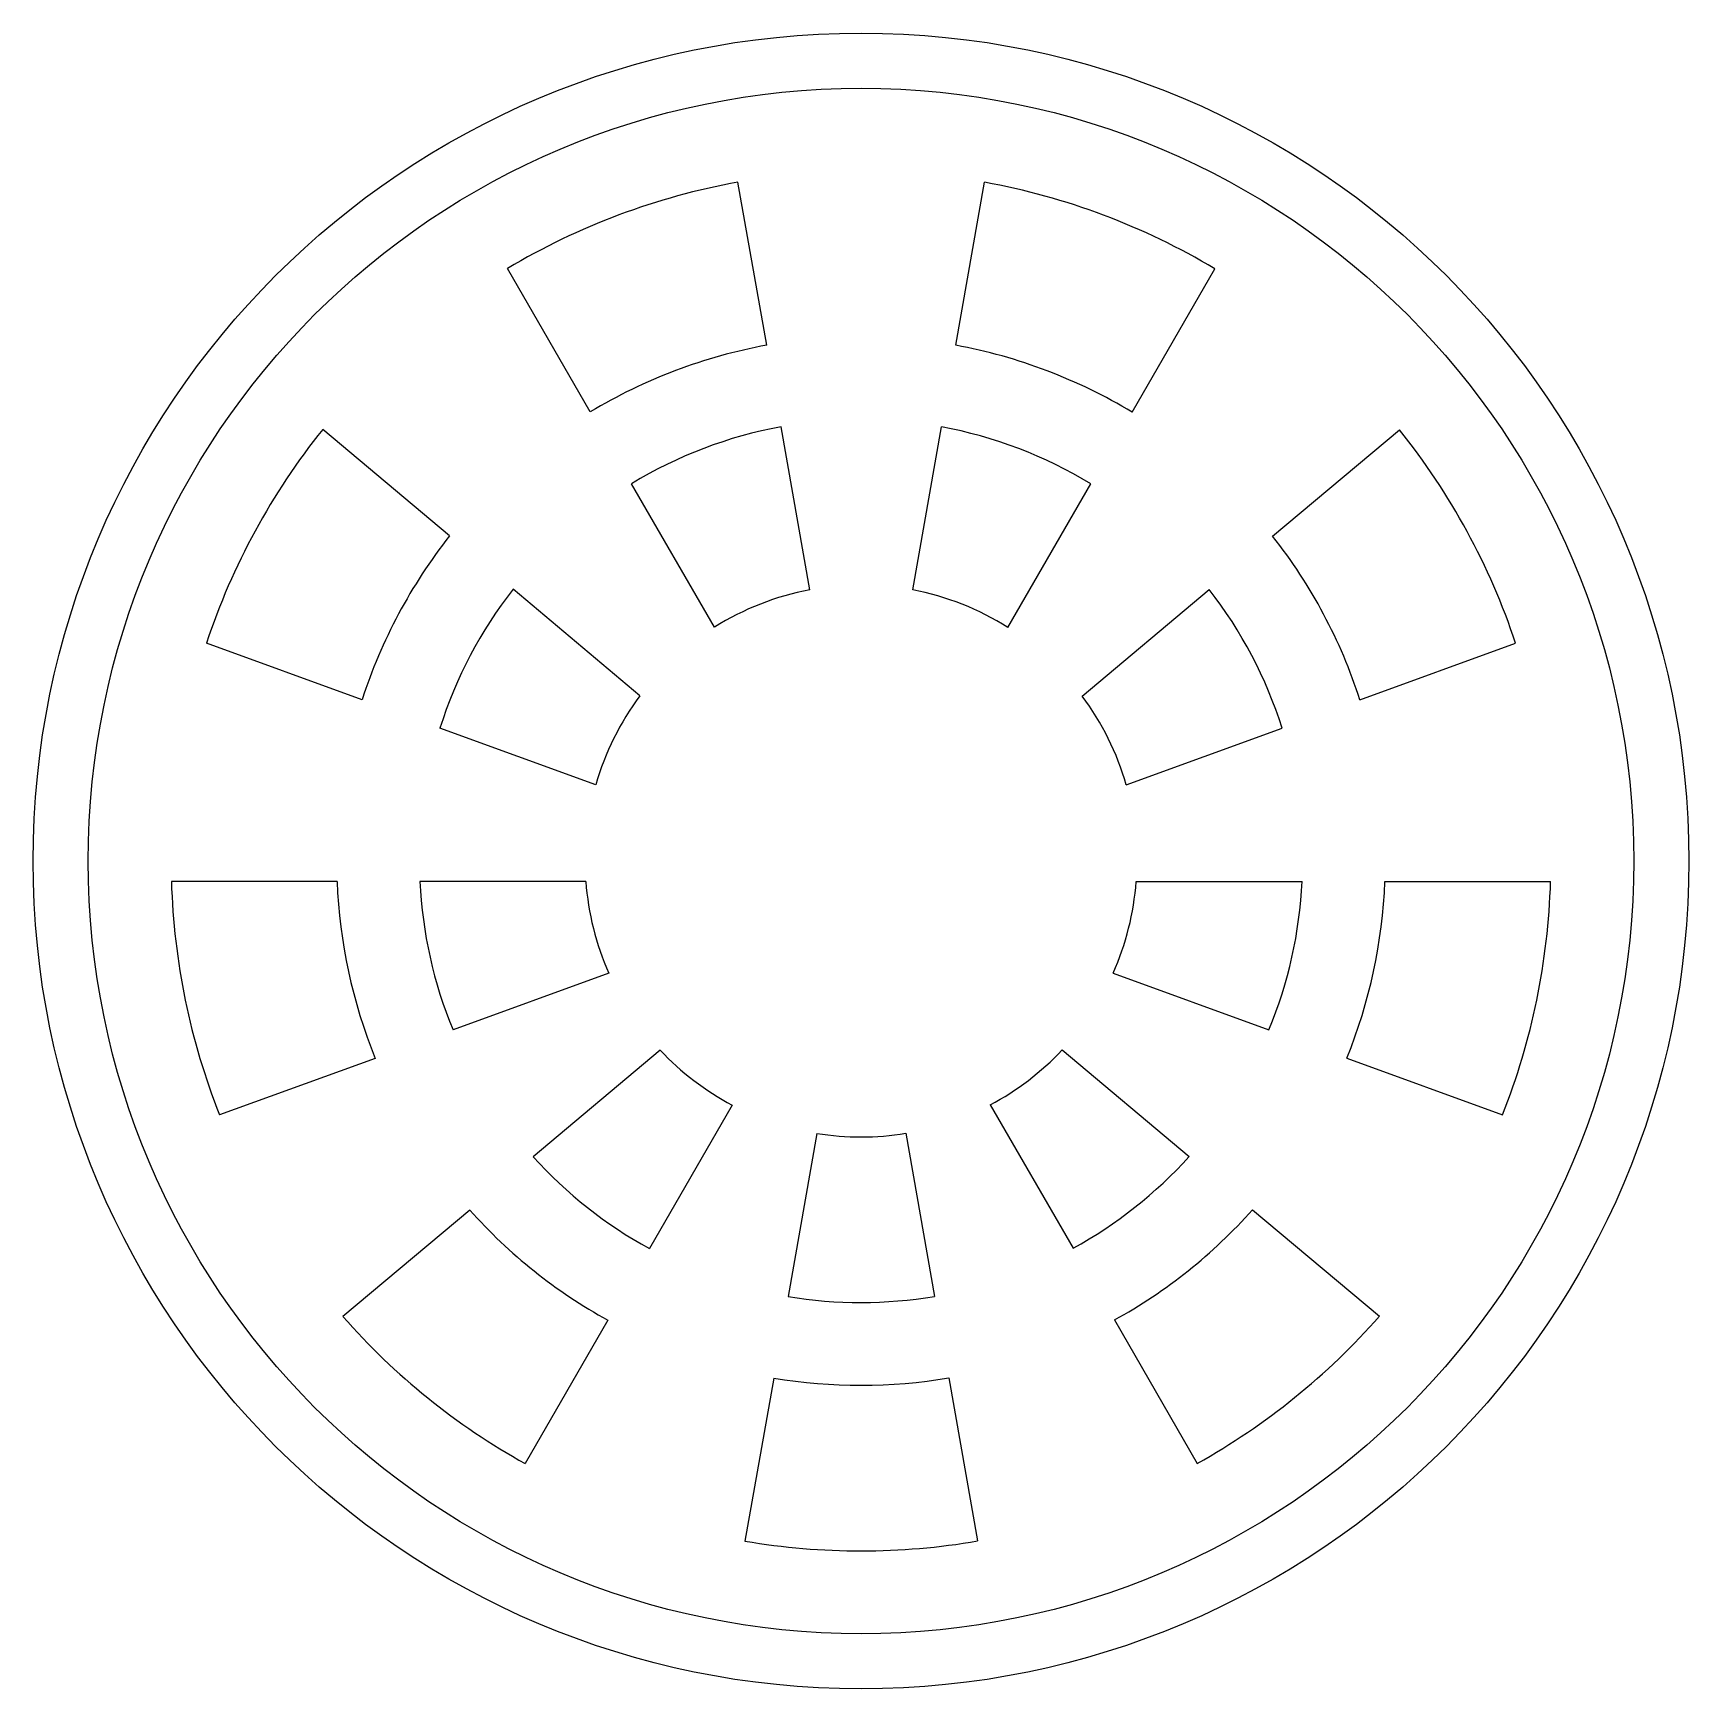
# Model space of a CAD drawing. Header units: millimetres. Extents: x 2741.12 to 2741.22, y 1355.756 to 1355.856.
import ezdxf

# ---------------------------------------------------------------- set-up
doc = ezdxf.new("R2010")
doc.units = ezdxf.units.MM

msp = doc.modelspace()

# ---------------------------------------------------------------- linework, layer by layer
for p, q in [((2741.164459436744, 1355.837578913587), (2741.162722929208, 1355.847427137205)), ((2741.175878893918, 1355.837572999162), (2741.177615410704, 1355.847421275236)), ((2741.153800794834, 1355.833546228936), (2741.148800106911, 1355.84220767449)), ((2741.186529970882, 1355.833531319755), (2741.191530726267, 1355.842192882158)), ((2741.145304864786, 1355.826058539397), (2741.137641884209, 1355.832488543574)), ((2741.16706425601, 1355.822806249439), (2741.165327697757, 1355.832654760689)), ((2741.173274039963, 1355.822800138284), (2741.175010625679, 1355.832648805282)), ((2741.195014473559, 1355.826041727877), (2741.202677571742, 1355.832471830736)), ((2741.161303375517, 1355.820551378004), (2741.156301332335, 1355.829215170939)), ((2741.179027137013, 1355.820536030293), (2741.184029380664, 1355.829200170448)), ((2741.156805050636, 1355.816408737692), (2741.14913706891, 1355.82284293833)), ((2741.183513845866, 1355.816391555421), (2741.191182177505, 1355.822826049671)), ((2741.140021261029, 1355.816167606022), (2741.13061959129, 1355.81958953396)), ((2741.200288309326, 1355.816156758551), (2741.209690073276, 1355.819578720779)), ((2741.154134463284, 1355.811030820491), (2741.144723431568, 1355.814456155909)), ((2741.186174752785, 1355.811019844071), (2741.195586065121, 1355.814445281627)), ((2741.138510412271, 1355.805194476443), (2741.128504638356, 1355.805194476443)), ((2741.153532098856, 1355.805194476443), (2741.143514925303, 1355.805194476443)), ((2741.186773967494, 1355.805194476443), (2741.196791141046, 1355.805194476443)), ((2741.201795654078, 1355.805194476443), (2741.211801427993, 1355.805194476443)), ((2741.216803386417, 1355.805194476443), (2741.216836693603, 1355.805194476443)), ((2741.154928296151, 1355.79964706393), (2741.145516983815, 1355.796221626374)), ((2741.185382412881, 1355.799657496956), (2741.194793444597, 1355.796232161538)), ((2741.158021061046, 1355.795000569081), (2741.150352729408, 1355.788566074832)), ((2741.182299698603, 1355.795016187986), (2741.18996768033, 1355.788581987347)), ((2741.14081473961, 1355.794510149449), (2741.131412975659, 1355.791088187222)), ((2741.199495615136, 1355.794520711425), (2741.208897284875, 1355.791098783487)), ((2741.162372432122, 1355.791689235238), (2741.157370188471, 1355.783025095083)), ((2741.177959148825, 1355.791702732396), (2741.182961192008, 1355.783038939462)), ((2741.167486321689, 1355.789976356855), (2741.165749735973, 1355.780127689858)), ((2741.172852120739, 1355.789981637429), (2741.174588678992, 1355.780133126179)), ((2741.146520433354, 1355.785350396626), (2741.138857335171, 1355.778920293767)), ((2741.193799884454, 1355.78536638628), (2741.201462865031, 1355.778936382104)), ((2741.154869598253, 1355.778693945776), (2741.149868842868, 1355.770032383373)), ((2741.185461729508, 1355.778707881464), (2741.190462417431, 1355.77004643591)), ((2741.164881467734, 1355.775203495978), (2741.163144950948, 1355.765355219903)), ((2741.175456940005, 1355.775208973281), (2741.177193447541, 1355.765360749663))]:
    msp.add_line(p, q)
for radius in [0.05000000000000249, 0.04666666666666899]:
    msp.add_circle((2741.170153033175, 1355.806428299829), radius)
for radius, start, end in [(0.041666666666669, 100.2720651203563, 120.8285110744077), (0.041666666666669, 59.13182003463783, 79.68282942928195), (0.03166666666666899, 100.3579814053259, 121.0901739379175), (0.03166666666666899, 58.85762596691038, 79.58266874294458), (0.041666666666669, 141.2850808657482, 161.5866801177867), (0.02666666666666899, 100.4251040532764, 121.2946135966881), (0.02666666666666899, 58.64339396238235, 79.50441733486845), (0.041666666666669, 18.39764906313021, 38.68547145473639), (0.03166666666666899, 141.6909995899735, 162.0879322500634), (0.03166666666666899, 17.89144240635208, 38.2702461669572), (0.02666666666666899, 142.0081816425578, 162.4796448011772), (0.01666666666666899, 100.6801762207484, 122.0716568688895), (0.01666666666666899, 57.82911376395207, 79.20705231050508), (0.02666666666666899, 17.49585585814056, 37.9457892758566), (0.01666666666666899, 143.2141182788592, 163.9693677214163), (0.01666666666666899, 15.99137529742005, 36.71216282569932), (0.041666666666669, 181.6968769923909, 201.6023509368691), (0.03166666666666899, 182.2329717293792, 202.1085575936478), (0.02666666666666899, 182.651929492297, 202.5041441418548), (0.01666666666666899, 184.2454561656278, 204.0086247025811), (0.01666666666666899, 336.0306322785322, 355.754543834372), (0.02666666666666899, 337.5203551987963, 357.3480705077028), (0.03166666666666899, 337.9120677499023, 357.7670282706076), (0.041666666666669, 338.4133198821955, 358.3031230076089), (0.01666666666666899, 223.2878371742895, 242.1708862360454), (0.01666666666666899, 297.9283431310948, 316.7858817211461), (0.01666666666666899, 260.7929476894701, 279.3198237792542), (0.02666666666666899, 222.0542107241362, 241.3566060376242), (0.02666666666666899, 298.7053864033126, 317.991818357433), (0.03166666666666899, 221.7297538330326, 241.1423740331052), (0.03166666666666899, 298.9098260620804, 318.3090004100248), (0.02666666666666899, 260.4955826651437, 279.5748959467568), (0.041666666666669, 221.3145285452431, 240.8681799654041), (0.041666666666669, 299.1714889255948, 318.7149191342469), (0.03166666666666899, 260.4173312570544, 279.6420185946823), (0.041666666666669, 260.3171705707153, 279.7279348796478)]:
    msp.add_arc((2741.170153033175, 1355.806428299829), radius, start, end)

doc.saveas('drawing.dxf')
